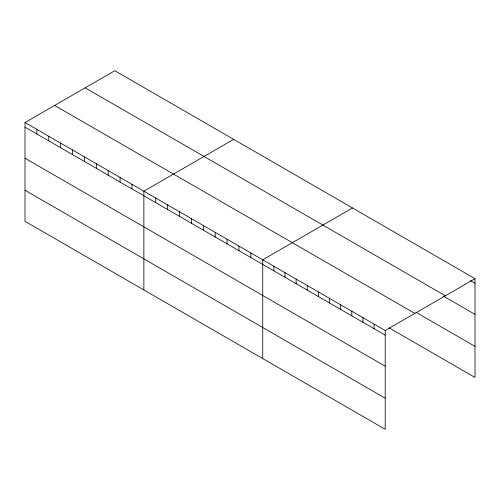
<?xml version="1.0" encoding="UTF-8"?>
<svg xmlns="http://www.w3.org/2000/svg" width="500" height="500" viewBox="0 0 500 500"><rect width="100%" height="100%" fill="white"/><g stroke="black" fill="none" stroke-linecap="round" stroke-linejoin="round"><path stroke-width="0.75" d="M385.206 366.2L385.206 330.519L25 122.556L25 221.319L385.206 429.281L385.206 366.2L25 158.238M25 122.556L114.794 70.719L475 278.681L475 377.444L389.206 327.912M233.663 139.344L143.869 191.188L143.869 289.95M352.531 207.975L262.738 259.812L262.738 358.575M385.206 330.519L475 278.681M470.412 280.637L475 283.288M85.162 87.825L445.369 295.788M443.562 296.206L475 314.356M416.056 312.344L475 346.369M54.631 105.45L414.837 313.412M25 127.163L385.206 335.125M25 190.25L385.206 398.212M374.075 324.094L374.075 328.7M362.938 317.663L362.938 322.269M351.806 311.238L351.806 315.844M340.675 304.806L340.675 309.413M329.538 298.381L329.538 302.987M318.406 291.95L318.406 296.556M307.269 285.525L307.269 290.131M296.137 279.1L296.137 283.706M285.006 272.669L285.006 277.275M273.869 266.244L273.869 270.85M250.85 252.95L250.85 257.556M238.962 246.088L238.962 250.694M227.075 239.225L227.075 243.831M215.188 232.362L215.188 236.969M203.3 225.5L203.3 230.106M191.419 218.637L191.419 223.244M179.531 211.775L179.531 216.381M167.644 204.913L167.644 209.519M155.756 198.05L155.756 202.656M131.981 184.325L131.981 188.931M120.094 177.463L120.094 182.069M108.206 170.594L108.206 175.2M96.319 163.731L96.319 168.337M84.431 156.869L84.431 161.475M72.55 150.006L72.55 154.613M60.663 143.144L60.663 147.75M48.775 136.281L48.775 140.887M36.888 129.419L36.888 134.025"/></g></svg>
